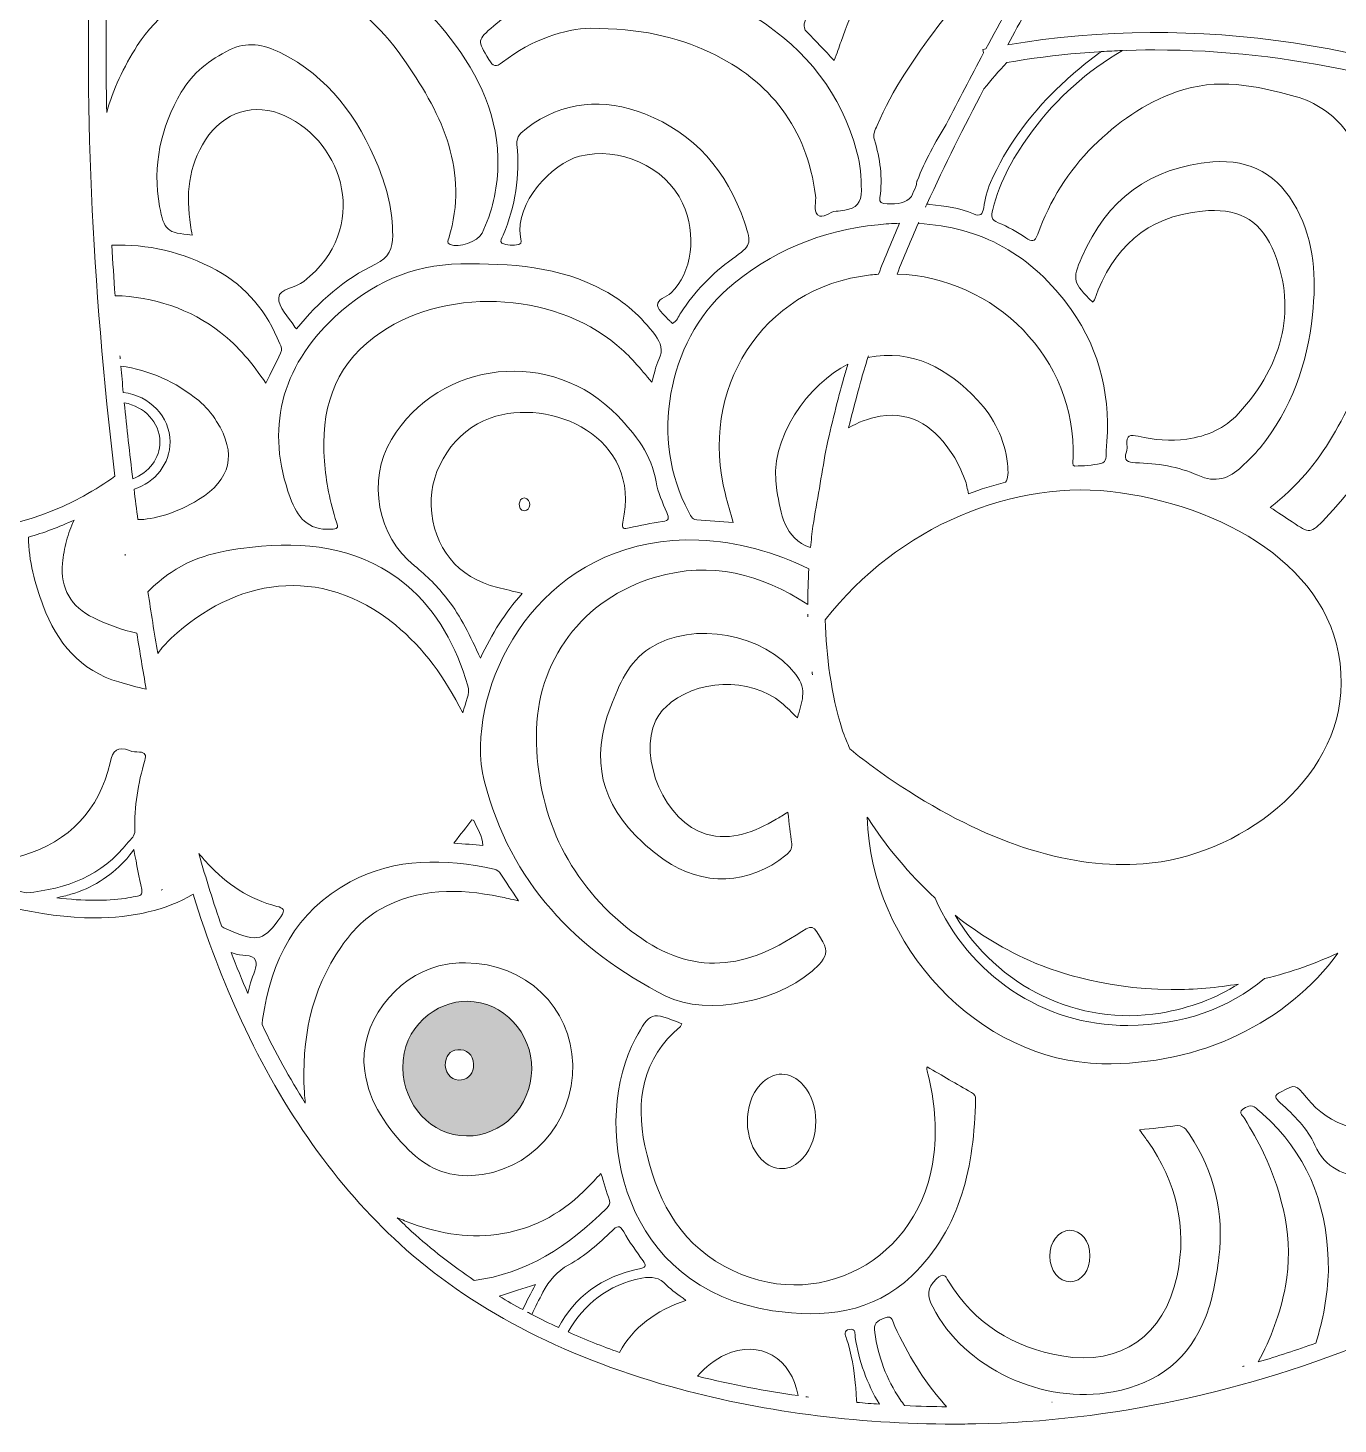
# Model space of a CAD drawing. Extents: x 705 to 2296, y -2914 to -85.
# Drawn here: x 1126 to 1760, y -2914 to -2239 of the extents above; entities that cross this region are included whole.
import ezdxf

# ---------------------------------------------------------------- set-up
doc = ezdxf.new("R2010")
doc.units = 0
doc.header["$MEASUREMENT"] = 0
doc.layers.add('Layer 1', color=7, linetype='Continuous')

# ---------------------------------------------------------------- blocks, each defined once
blk = doc.blocks.new('block 4')
at = {"layer": 'Layer 1', "lineweight": 0}
for points, knots in [([(2257.73, -639.78), (2234.93, -597.81), (2201.23, -557.75), (2160.32, -523.94), (2075.55, -453.89), (1964.94, -394.11), (1840.32, -350.94), (1840.32, -350.94), (1840.32, -350.93), (1840.32, -350.93), (1839.87, -348.96), (1839.3, -346.94), (1838.61, -344.88), (1837.07, -340.33), (1834.39, -333.76), (1828.95, -329.25), (1828.26, -328.68), (1827.55, -328.14), (1826.81, -327.67), (1826.81, -327.67), (1826.81, -327.67), (1826.79, -327.67), (1828.33, -308.78), (1824.73, -289.41), (1816.02, -270), (1811.57, -260.06), (1804.2, -253.12), (1797.06, -246.39), (1791.32, -240.98), (1785.89, -235.87), (1782.26, -229.5), (1781.17, -227.6), (1780.25, -225.55), (1779.27, -223.36), (1778.01, -220.55), (1776.7, -217.64), (1774.93, -214.81), (1767.88, -203.55), (1756.35, -197.47), (1745.08, -194.23), (1745.08, -194.23), (1743.71, -192.18), (1743.71, -192.18), (1701.28, -127.64), (1637.14, -102.84), (1590.8, -93.4), (1549.91, -85.06), (1516.05, -86.83), (1504.18, -87.86), (1504.14, -87.8), (1504.1, -87.77), (1504.08, -87.73), (1504.08, -87.73), (1503.9, -87.89), (1503.9, -87.89), (1502.32, -88.03), (1501.15, -88.15), (1500.45, -88.23), (1499.74, -88.15), (1498.58, -88.03), (1497.01, -87.89), (1497.01, -87.89), (1496.82, -87.73), (1496.82, -87.73), (1496.8, -87.77), (1496.76, -87.8), (1496.71, -87.86), (1484.84, -86.83), (1450.98, -85.06), (1410.1, -93.4), (1363.76, -102.84), (1299.62, -127.64), (1257.21, -192.15), (1257.21, -192.15), (1255.83, -194.23), (1255.83, -194.23), (1244.54, -197.47), (1233.02, -203.55), (1225.97, -214.81), (1224.2, -217.64), (1222.89, -220.55), (1221.62, -223.36), (1220.64, -225.55), (1219.73, -227.6), (1218.64, -229.5), (1215, -235.87), (1209.57, -240.98), (1203.83, -246.39), (1196.7, -253.12), (1189.33, -260.06), (1184.88, -270), (1176.17, -289.41), (1172.56, -308.78), (1174.1, -327.67), (1174.09, -327.67), (1174.09, -327.67), (1174.09, -327.67), (1173.36, -328.14), (1172.64, -328.67), (1171.94, -329.25), (1166.5, -333.76), (1163.83, -340.32), (1162.29, -344.88), (1161.6, -346.94), (1161.03, -348.96), (1160.57, -350.93), (1160.57, -350.93), (1160.57, -350.94), (1160.57, -350.94), (1035.95, -394.11), (925.34, -453.89), (840.57, -523.94), (799.66, -557.75), (765.97, -597.81), (743.17, -639.78), (717.38, -687.2), (705.23, -736.49), (707.06, -786.23), (708.79, -833.12), (721.42, -881.91), (744.63, -931.23), (776.61, -999.19), (827.22, -1064.83), (895.04, -1126.29), (939.72, -1166.8), (989.19, -1202.25), (1037.03, -1236.53), (1082.37, -1269.03), (1129.25, -1302.64), (1171.8, -1340.38), (1249.39, -1409.16), (1300.81, -1475.62), (1328.95, -1543.41), (1325.12, -1549.46), (1321.54, -1556.29), (1318.88, -1563.69), (1317.48, -1563.6), (1315.91, -1563.52), (1314.31, -1563.52), (1308.44, -1563.52), (1302.01, -1564.61), (1300.28, -1570.4), (1299.79, -1572.07), (1299.76, -1573.62), (1299.72, -1574.99), (1299.72, -1575.32), (1299.71, -1575.65), (1299.7, -1575.96), (1299.52, -1579.67), (1298.15, -1583.63), (1295.64, -1587.72), (1294.69, -1589.27), (1293.66, -1590.81), (1292.59, -1592.31), (1291.91, -1593.27), (1291.2, -1594.21), (1290.48, -1595.15), (1283.23, -1604.54), (1274, -1613.07), (1265.02, -1621.38), (1265.02, -1621.38), (1260.92, -1625.17), (1260.92, -1625.17), (1250.6, -1634.74), (1239.94, -1644.64), (1227.93, -1651.26), (1224.55, -1653.15), (1220.44, -1657.48), (1220.14, -1667.47), (1219.42, -1692.03), (1241.26, -1736.34), (1260.82, -1751.22), (1241.97, -1787.05), (1219.46, -1838.09), (1200.22, -1904.9), (1175.44, -1990.97), (1160.75, -2086.12), (1156.58, -2187.73), (1153.08, -2272.74), (1156.98, -2362.49), (1168.18, -2455.79), (1163.65, -2459.11), (1158.65, -2462.26), (1152.93, -2465.39), (1126.52, -2479.87), (1097.89, -2485.02), (1072.31, -2479.92), (1038.1, -2473.12), (1010.95, -2453.43), (991.61, -2421.39), (954.97, -2360.75), (954.3, -2266.43), (972.57, -2204.62), (992.17, -2138.34), (1031.4, -2072.06), (1096.04, -1996), (1100.49, -1990.76), (1104.99, -1985.54), (1109.5, -1980.33), (1133.88, -1952.07), (1159.09, -1922.85), (1176.92, -1889.25), (1201.05, -1843.72), (1206.63, -1795.65), (1192.18, -1757.38), (1192.18, -1757.38), (1181.68, -1729.58), (1181.68, -1729.58), (1181.68, -1729.58), (1184.11, -1759.19), (1184.11, -1759.19), (1187.04, -1794.94), (1172.43, -1827.44), (1159.67, -1848.41), (1139.55, -1881.48), (1111.42, -1909.63), (1084.2, -1936.84), (1072.99, -1948.07), (1061.38, -1959.69), (1050.51, -1971.48), (986.2, -2041.19), (939.51, -2104.75), (907.75, -2165.78), (865.01, -2247.87), (849.52, -2326.23), (861.72, -2398.68), (881.46, -2516.08), (980.8, -2608.54), (1070.48, -2648.09), (1102.71, -2662.3), (1132.76, -2669.48), (1158.32, -2669.48), (1176.87, -2669.48), (1193.05, -2665.7), (1205.97, -2658.08), (1205.97, -2658.09), (1205.97, -2658.09), (1205.97, -2658.09), (1212.84, -2680.03), (1220.66, -2700.47), (1229.34, -2719.23), (1249.6, -2763), (1275.41, -2799.36), (1306.05, -2827.33), (1339.78, -2858.12), (1383.84, -2881.32), (1437.02, -2896.27), (1479.37, -2908.16), (1526.54, -2914.39), (1574.07, -2914.39), (1577.53, -2914.39), (1581.01, -2914.35), (1584.47, -2914.28), (1715.72, -2911.78), (1847.6, -2857.02), (1946.29, -2764.08), (1983.95, -2728.62), (2013.13, -2688.17), (2030.68, -2647.08), (2050.96, -2599.62), (2056.14, -2551.69), (2046.08, -2504.65), (2026.22, -2411.76), (1963.7, -2334.68), (1870.04, -2287.56), (1788.08, -2246.34), (1690.33, -2231.81), (1599.94, -2247.09), (1606.11, -2235.77), (1612.34, -2224.53), (1618.54, -2213.38), (1637.36, -2179.5), (1656.8, -2144.46), (1673.59, -2108.59), (1710.68, -2029.32), (1732.71, -1958.15), (1740.94, -1891.02), (1746.05, -1849.4), (1747.6, -1797.58), (1735.16, -1750.76), (1754.43, -1736.28), (1775.99, -1693.13), (1775.99, -1668.36), (1775.99, -1667.96), (1775.99, -1667.55), (1775.98, -1667.16), (1775.68, -1657.19), (1771.58, -1652.89), (1768.19, -1651), (1756.19, -1644.4), (1745.52, -1634.53), (1735.2, -1624.98), (1735.2, -1624.98), (1731.1, -1621.2), (1731.1, -1621.2), (1719.8, -1610.79), (1708.12, -1600.03), (1700.47, -1587.65), (1697.96, -1583.57), (1696.6, -1579.62), (1696.43, -1575.92), (1696.41, -1575.61), (1696.4, -1575.29), (1696.4, -1574.97), (1696.37, -1573.59), (1696.32, -1572.04), (1695.83, -1570.37), (1694.11, -1564.66), (1687.76, -1563.55), (1681.94, -1563.52), (1679.29, -1556.2), (1675.74, -1549.42), (1671.94, -1543.41), (1700.08, -1475.62), (1751.51, -1409.16), (1829.1, -1340.38), (1871.64, -1302.64), (1918.53, -1269.03), (1963.87, -1236.53), (2011.71, -1202.25), (2061.18, -1166.8), (2105.86, -1126.29), (2173.67, -1064.83), (2224.28, -999.19), (2256.27, -931.23), (2279.48, -881.91), (2292.11, -833.13), (2293.84, -786.23), (2295.67, -736.49), (2283.52, -687.2), (2257.73, -639.78)], [0, 0, 0, 0, 1, 1, 1, 2, 2, 2, 3, 3, 3, 4, 4, 4, 5, 5, 5, 6, 6, 6, 7, 7, 7, 8, 8, 8, 9, 9, 9, 10, 10, 10, 11, 11, 11, 12, 12, 12, 13, 13, 13, 14, 14, 14, 15, 15, 15, 16, 16, 16, 17, 17, 17, 18, 18, 18, 19, 19, 19, 20, 20, 20, 21, 21, 21, 22, 22, 22, 23, 23, 23, 24, 24, 24, 25, 25, 25, 26, 26, 26, 27, 27, 27, 28, 28, 28, 29, 29, 29, 30, 30, 30, 31, 31, 31, 32, 32, 32, 33, 33, 33, 34, 34, 34, 35, 35, 35, 36, 36, 36, 37, 37, 37, 38, 38, 38, 39, 39, 39, 40, 40, 40, 41, 41, 41, 42, 42, 42, 43, 43, 43, 44, 44, 44, 45, 45, 45, 46, 46, 46, 47, 47, 47, 48, 48, 48, 49, 49, 49, 50, 50, 50, 51, 51, 51, 52, 52, 52, 53, 53, 53, 54, 54, 54, 55, 55, 55, 56, 56, 56, 57, 57, 57, 58, 58, 58, 59, 59, 59, 60, 60, 60, 61, 61, 61, 62, 62, 62, 63, 63, 63, 64, 64, 64, 65, 65, 65, 66, 66, 66, 67, 67, 67, 68, 68, 68, 69, 69, 69, 70, 70, 70, 71, 71, 71, 72, 72, 72, 73, 73, 73, 74, 74, 74, 75, 75, 75, 76, 76, 76, 77, 77, 77, 78, 78, 78, 79, 79, 79, 80, 80, 80, 81, 81, 81, 82, 82, 82, 83, 83, 83, 84, 84, 84, 85, 85, 85, 86, 86, 86, 87, 87, 87, 88, 88, 88, 89, 89, 89, 90, 90, 90, 91, 91, 91, 92, 92, 92, 93, 93, 93, 94, 94, 94, 95, 95, 95, 96, 96, 96, 97, 97, 97, 98, 98, 98, 99, 99, 99, 100, 100, 100, 101, 101, 101, 102, 102, 102, 103, 103, 103, 104, 104, 104, 105, 105, 105, 106, 106, 106, 107, 107, 107, 108, 108, 108, 109, 109, 109, 110, 110, 110, 110]), ([(1650.65, -2136.34), (1623.03, -2142.95), (1596.24, -2155.18), (1570.38, -2172.87), (1544.74, -2190.41), (1529.49, -2216.43), (1519.35, -2245.47), (1518.37, -2248.27), (1517.35, -2251.08), (1516.07, -2254.71), (1511.25, -2249.65), (1507.18, -2245.18), (1502.88, -2240.95), (1500.08, -2238.18), (1502.17, -2235.58), (1502.92, -2233.12), (1510.2, -2209.5), (1523.52, -2189.34), (1540.38, -2171.73), (1575.94, -2134.57), (1617.55, -2113.75), (1664.47, -2108.3), (1660.04, -2117.7), (1655.39, -2127.04), (1650.65, -2136.34)], [0, 0, 0, 0, 1, 1, 1, 2, 2, 2, 3, 3, 3, 4, 4, 4, 5, 5, 5, 6, 6, 6, 7, 7, 7, 8, 8, 8, 8]), ([(1611.24, -2209.33), (1603.95, -2222.46), (1596.61, -2235.66), (1589.38, -2249.03), (1588.9, -2249.11), (1588.43, -2249.21), (1587.95, -2249.3), (1587.95, -2249.3), (1588.3, -2251.02), (1588.3, -2251.02), (1582.14, -2262.42), (1576.08, -2273.93), (1570.18, -2285.56), (1564.8, -2294.12), (1560.09, -2303.19), (1556.14, -2312.84), (1556.07, -2313.04), (1555.94, -2313.21), (1555.91, -2313.41), (1555.83, -2314.23), (1555.7, -2314.98), (1555.55, -2315.68), (1554.81, -2317.29), (1554.07, -2318.89), (1553.34, -2320.5), (1550.86, -2323.48), (1546.78, -2324.3), (1541.56, -2324), (1538.77, -2323.83), (1537.78, -2323.61), (1538.14, -2321.01), (1539.49, -2311.44), (1538.29, -2302.13), (1535.45, -2292.99), (1534.64, -2290.38), (1535.84, -2288.29), (1536.78, -2286.07), (1544.16, -2268.68), (1554.89, -2253.33), (1566.07, -2238.28), (1581.39, -2217.64), (1600.02, -2200.63), (1621.96, -2187.26), (1622.7, -2186.81), (1623.44, -2186.37), (1624.18, -2185.94), (1619.86, -2193.79), (1615.53, -2201.59), (1611.24, -2209.33)], [0, 0, 0, 0, 1, 1, 1, 2, 2, 2, 3, 3, 3, 4, 4, 4, 5, 5, 5, 6, 6, 6, 7, 7, 7, 8, 8, 8, 9, 9, 9, 10, 10, 10, 11, 11, 11, 12, 12, 12, 13, 13, 13, 14, 14, 14, 15, 15, 15, 16, 16, 16, 16]), ([(1164.06, -2230.25), (1169.76, -2223.53), (1176.27, -2217.36), (1183.64, -2211.78), (1200.53, -2198.95), (1220.64, -2198.16), (1237.37, -2196.92), (1278.77, -2196.79), (1307.59, -2214.45), (1330.34, -2243.82), (1344.55, -2262.16), (1354, -2282.24), (1353.39, -2306.01), (1353.1, -2317.22), (1350.63, -2327.98), (1345.74, -2338.13), (1343.68, -2342.41), (1334.36, -2345.67), (1330.24, -2343.65), (1328.63, -2342.86), (1329.28, -2341.71), (1329.61, -2340.63), (1339.51, -2308.3), (1326.6, -2281.41), (1309.08, -2255.8), (1298.8, -2240.79), (1286.26, -2227.97), (1269.39, -2220.37), (1237.04, -2205.79), (1198.37, -2217.24), (1179.02, -2247.49), (1172.34, -2257.93), (1167.27, -2268.7), (1164.21, -2279.82), (1163.9, -2262.88), (1163.85, -2246.35), (1164.06, -2230.25)], [0, 0, 0, 0, 1, 1, 1, 2, 2, 2, 3, 3, 3, 4, 4, 4, 5, 5, 5, 6, 6, 6, 7, 7, 7, 8, 8, 8, 9, 9, 9, 10, 10, 10, 11, 11, 11, 12, 12, 12, 12]), ([(1521.1, -2327.08), (1519.7, -2327.29), (1518.31, -2327.54), (1516.9, -2327.58), (1513.75, -2327.66), (1510.65, -2331.73), (1508, -2329.27), (1505.79, -2327.21), (1507.43, -2323.11), (1507.01, -2319.93), (1502.7, -2287.5), (1485.4, -2264.67), (1455.99, -2250.78), (1439.52, -2242.99), (1422.13, -2239.18), (1397.95, -2239.06), (1386.08, -2239.4), (1369.77, -2244.35), (1355.67, -2255.49), (1352.42, -2258.06), (1351.05, -2257.65), (1349, -2254.22), (1343.4, -2244.81), (1343.27, -2244.93), (1351.44, -2237.89), (1370.91, -2221.08), (1393.51, -2212.29), (1419.2, -2214.21), (1440.33, -2215.79), (1460.07, -2222.58), (1478.22, -2234.03), (1502.82, -2249.55), (1519.42, -2270.81), (1527.03, -2298.95), (1528.68, -2305.01), (1529.06, -2311.19), (1529.21, -2317.47), (1529.36, -2323.52), (1526.58, -2326.23), (1521.1, -2327.08)], [0, 0, 0, 0, 1, 1, 1, 2, 2, 2, 3, 3, 3, 4, 4, 4, 5, 5, 5, 6, 6, 6, 7, 7, 7, 8, 8, 8, 9, 9, 9, 10, 10, 10, 11, 11, 11, 12, 12, 12, 13, 13, 13, 13]), ([(1250.39, -2281.39), (1235.69, -2274.69), (1220.7, -2279.5), (1211.96, -2293.09), (1203.72, -2305.86), (1202.45, -2319.8), (1204.75, -2334.38), (1204.99, -2335.93), (1205.25, -2337.48), (1205.52, -2339.1), (1193.38, -2338.11), (1191.9, -2336.79), (1189.8, -2325.26), (1186.21, -2305.52), (1190.3, -2287.13), (1200.24, -2270.02), (1205.65, -2260.71), (1214.13, -2254.34), (1223.57, -2249.53), (1231.75, -2245.38), (1240.21, -2246.85), (1248.06, -2250.79), (1271.48, -2262.53), (1285.89, -2282.18), (1295.46, -2305.86), (1299.81, -2316.58), (1302.6, -2327.7), (1302.51, -2339.37), (1302.48, -2345.56), (1300.73, -2350.13), (1294.25, -2353.19), (1279.12, -2360.35), (1266.82, -2371.39), (1256.06, -2384.42), (1255.23, -2383.69), (1255.04, -2383.58), (1254.95, -2383.43), (1252.2, -2378.75), (1247.14, -2373.93), (1247.39, -2369.42), (1247.64, -2365.04), (1255.58, -2364.74), (1259.62, -2361.53), (1291.97, -2335.87), (1278.87, -2294.38), (1250.39, -2281.39)], [0, 0, 0, 0, 1, 1, 1, 2, 2, 2, 3, 3, 3, 4, 4, 4, 5, 5, 5, 6, 6, 6, 7, 7, 7, 8, 8, 8, 9, 9, 9, 10, 10, 10, 11, 11, 11, 12, 12, 12, 13, 13, 13, 14, 14, 14, 15, 15, 15, 15]), ([(1671.16, -2249.55), (1703.43, -2249.55), (1735.94, -2253.15), (1767.6, -2260.19), (1767.59, -2260.18), (1767.58, -2260.18), (1767.57, -2260.17), (1769.05, -2260.5), (1770.52, -2260.84), (1771.98, -2261.18), (1770.53, -2260.85), (1769.06, -2260.52), (1767.6, -2260.19), (1788.36, -2275.41), (1800.89, -2297.45), (1804.64, -2325.05), (1812.51, -2383.09), (1793.73, -2433.63), (1753.59, -2476.14), (1746.3, -2483.85), (1745.99, -2483.56), (1737.43, -2477.87), (1734.09, -2475.65), (1730.74, -2473.45), (1726.84, -2470.86), (1752.63, -2451.3), (1765.12, -2423.84), (1776, -2395.38), (1781.73, -2380.43), (1786.59, -2365.13), (1785.43, -2348.86), (1783.88, -2326.89), (1776.89, -2306.66), (1763.61, -2288.88), (1757.36, -2280.49), (1748.85, -2274.84), (1738.99, -2272.08), (1720.1, -2266.78), (1701.16, -2262.82), (1681.48, -2269.89), (1665.85, -2275.51), (1652.9, -2284.66), (1641.33, -2296.09), (1629.11, -2308.17), (1620.35, -2322.59), (1614.44, -2338.64), (1612.94, -2342.71), (1611.7, -2342.42), (1608.64, -2340.42), (1604.44, -2337.66), (1600.02, -2335.1), (1595.39, -2333.17), (1591.85, -2331.71), (1591.85, -2330.08), (1592.67, -2326.78), (1596.18, -2312.59), (1603.32, -2300.38), (1611.86, -2288.77), (1623.72, -2272.63), (1638.37, -2259.86), (1655.47, -2249.86), (1652.07, -2249.98), (1648.65, -2250.15), (1645.27, -2250.35), (1637.68, -2255.6), (1630.66, -2261.73), (1623.87, -2268.26), (1610.15, -2281.44), (1599.26, -2296.38), (1591.58, -2313.73), (1589.85, -2317.64), (1589, -2321.79), (1588.31, -2325.97), (1587.81, -2329.05), (1586.67, -2330.28), (1583.45, -2328.89), (1576.73, -2325.98), (1569.52, -2325.03), (1562.33, -2324.35), (1561.78, -2324.3), (1561.3, -2324.21), (1560.88, -2324.12), (1560.65, -2324.6), (1560.44, -2325.07), (1560.21, -2325.55), (1560.42, -2325.07), (1560.64, -2324.6), (1560.85, -2324.12), (1560.87, -2324.12), (1560.87, -2324.12), (1560.88, -2324.12), (1569.48, -2305.22), (1578.81, -2286.7), (1588.46, -2268.45), (1591.97, -2264.04), (1595.63, -2259.78), (1599.44, -2255.68), (1622.9, -2251.58), (1646.95, -2249.55), (1671.16, -2249.55)], [0, 0, 0, 0, 1, 1, 1, 2, 2, 2, 3, 3, 3, 4, 4, 4, 5, 5, 5, 6, 6, 6, 7, 7, 7, 8, 8, 8, 9, 9, 9, 10, 10, 10, 11, 11, 11, 12, 12, 12, 13, 13, 13, 14, 14, 14, 15, 15, 15, 16, 16, 16, 17, 17, 17, 18, 18, 18, 19, 19, 19, 20, 20, 20, 21, 21, 21, 22, 22, 22, 23, 23, 23, 24, 24, 24, 25, 25, 25, 26, 26, 26, 27, 27, 27, 28, 28, 28, 29, 29, 29, 30, 30, 30, 31, 31, 31, 32, 32, 32, 33, 33, 33, 33]), ([(1362.62, -2295.37), (1362.17, -2291.18), (1364.72, -2289.54), (1367.19, -2287.63), (1384.84, -2274.07), (1404.75, -2272.71), (1424.4, -2280.45), (1448.44, -2289.94), (1464.33, -2308.33), (1472.6, -2332.96), (1476.25, -2343.83), (1475.89, -2344.07), (1466.77, -2350.65), (1456.88, -2357.78), (1448.53, -2366.47), (1441.88, -2376.75), (1440.7, -2378.57), (1439.95, -2380.77), (1437.79, -2381.94), (1437.05, -2381.22), (1436.73, -2380.96), (1436.47, -2380.66), (1434.41, -2378.18), (1431.01, -2375.88), (1430.65, -2373.17), (1430.23, -2370.03), (1434.92, -2369.24), (1437.13, -2367.13), (1447.28, -2357.43), (1449.77, -2338.87), (1442.71, -2323.73), (1434.41, -2305.89), (1411.99, -2296.05), (1392.86, -2301), (1379.29, -2304.5), (1361.62, -2323.65), (1364.34, -2340.01), (1364.54, -2341.23), (1365.38, -2343.26), (1363.49, -2343.63), (1360.77, -2344.16), (1357.73, -2344.29), (1355.27, -2342.97), (1354.03, -2342.29), (1355.48, -2340.38), (1355.99, -2339.15), (1361.73, -2325.09), (1364.23, -2310.48), (1362.62, -2295.37)], [0, 0, 0, 0, 1, 1, 1, 2, 2, 2, 3, 3, 3, 4, 4, 4, 5, 5, 5, 6, 6, 6, 7, 7, 7, 8, 8, 8, 9, 9, 9, 10, 10, 10, 11, 11, 11, 12, 12, 12, 13, 13, 13, 14, 14, 14, 15, 15, 15, 16, 16, 16, 16]), ([(1713.13, -2451.12), (1706.97, -2456.95), (1700.6, -2459.27), (1691.89, -2455.35), (1682.51, -2451.12), (1672.16, -2449.51), (1661.79, -2449.29), (1657.85, -2449.2), (1656.03, -2448.27), (1657.3, -2444.06), (1657.65, -2442.93), (1657.71, -2441.64), (1657.59, -2440.46), (1657.16, -2435.94), (1659.26, -2435.61), (1663.05, -2436.48), (1670.75, -2438.26), (1678.58, -2438.91), (1686.5, -2437.82), (1696.25, -2436.5), (1704.87, -2432.75), (1711.53, -2425.53), (1733.6, -2401.57), (1740.24, -2373.02), (1727.76, -2345.31), (1721.23, -2330.84), (1710.42, -2325.97), (1694.07, -2327.54), (1666.69, -2330.18), (1650.81, -2345.53), (1642, -2370.18), (1641.82, -2370.67), (1641.4, -2371.09), (1641.07, -2371.56), (1631.54, -2362.31), (1630.95, -2360.87), (1635.78, -2349.76), (1647.81, -2322.07), (1668.77, -2306.2), (1699.07, -2303.75), (1717.41, -2302.27), (1731.11, -2310.15), (1739.72, -2326.41), (1748.26, -2342.56), (1749.22, -2359.94), (1747.32, -2377.69), (1744.79, -2401.47), (1737.25, -2423.3), (1721.97, -2442.03), (1719.31, -2445.3), (1716.19, -2448.22), (1713.13, -2451.12)], [0, 0, 0, 0, 1, 1, 1, 2, 2, 2, 3, 3, 3, 4, 4, 4, 5, 5, 5, 6, 6, 6, 7, 7, 7, 8, 8, 8, 9, 9, 9, 10, 10, 10, 11, 11, 11, 12, 12, 12, 13, 13, 13, 14, 14, 14, 15, 15, 15, 16, 16, 16, 17, 17, 17, 17]), ([(1537.43, -2358.11), (1536.15, -2358.19), (1534.87, -2358.29), (1533.58, -2358.43), (1480.42, -2364.27), (1450.37, -2414.89), (1463.41, -2464.57), (1464.58, -2469.01), (1465.88, -2473.41), (1467.22, -2478.21), (1461.12, -2477.79), (1455.34, -2477.42), (1449.55, -2476.97), (1447.06, -2476.77), (1446.54, -2474.52), (1445.61, -2472.83), (1426.88, -2438.79), (1435.27, -2390.78), (1464.45, -2365.14), (1485.3, -2346.82), (1509.89, -2337.02), (1537.23, -2334.11), (1540.74, -2333.74), (1544.2, -2333.51), (1547.59, -2333.41), (1544.04, -2341.56), (1540.64, -2349.79), (1537.43, -2358.11)], [0, 0, 0, 0, 1, 1, 1, 2, 2, 2, 3, 3, 3, 4, 4, 4, 5, 5, 5, 6, 6, 6, 7, 7, 7, 8, 8, 8, 9, 9, 9, 9]), ([(1556.64, -2333.52), (1556.73, -2333.34), (1556.81, -2333.15), (1556.89, -2332.97), (1556.82, -2333.15), (1556.74, -2333.33), (1556.65, -2333.52), (1586.76, -2335.04), (1611.76, -2348.51), (1630.64, -2375.17), (1645.09, -2395.59), (1650.04, -2418.78), (1647.57, -2443.57), (1647.35, -2445.74), (1648.09, -2449.04), (1644.97, -2449.67), (1640.85, -2450.5), (1636.59, -2450.88), (1632.4, -2450.86), (1631.01, -2450.85), (1631.45, -2448.52), (1631.51, -2447.15), (1633.36, -2398.79), (1593.63, -2359.64), (1546.45, -2357.97), (1549.69, -2349.75), (1553.1, -2341.6), (1556.65, -2333.52), (1556.65, -2333.52), (1556.64, -2333.52), (1556.64, -2333.52)], [0, 0, 0, 0, 1, 1, 1, 2, 2, 2, 3, 3, 3, 4, 4, 4, 5, 5, 5, 6, 6, 6, 7, 7, 7, 8, 8, 8, 9, 9, 9, 10, 10, 10, 10]), ([(1166.68, -2344.04), (1183.77, -2343.45), (1200.71, -2347.07), (1217.35, -2356.15), (1231.9, -2364.08), (1241.69, -2376.42), (1247.92, -2391.67), (1248.53, -2393.15), (1249.2, -2394.58), (1248.34, -2396.29), (1246.01, -2400.88), (1243.78, -2405.54), (1241.17, -2410.86), (1234.76, -2401.32), (1227.97, -2392.96), (1219.32, -2386.22), (1204.76, -2374.87), (1186.44, -2368.85), (1168.26, -2368.45), (1167.67, -2360.23), (1167.15, -2352.1), (1166.68, -2344.04)], [0, 0, 0, 0, 1, 1, 1, 2, 2, 2, 3, 3, 3, 4, 4, 4, 5, 5, 5, 6, 6, 6, 7, 7, 7, 7]), ([(1269.48, -2448.44), (1270.23, -2458.52), (1272.23, -2468.4), (1275.3, -2478.02), (1276.27, -2481.07), (1275.96, -2481.34), (1272.57, -2481.49), (1261.37, -2481.93), (1256.51, -2475.82), (1252.95, -2466.12), (1240.98, -2433.44), (1248.19, -2403.23), (1274.58, -2378.73), (1291.75, -2362.79), (1311.42, -2353.4), (1335.43, -2353.09), (1359.51, -2352.78), (1383, -2354.18), (1404.7, -2365.94), (1414.61, -2371.29), (1422.78, -2378.63), (1429.53, -2387.66), (1432.3, -2391.35), (1433.37, -2394.83), (1431.26, -2399.3), (1429.75, -2402.47), (1429.1, -2406.05), (1427.81, -2410.27), (1422.27, -2403.6), (1417.1, -2397.54), (1410.97, -2392.36), (1379.58, -2365.94), (1326.23, -2363.98), (1293.61, -2388.47), (1273.59, -2403.51), (1267.71, -2424.53), (1269.48, -2448.44)], [0, 0, 0, 0, 1, 1, 1, 2, 2, 2, 3, 3, 3, 4, 4, 4, 5, 5, 5, 6, 6, 6, 7, 7, 7, 8, 8, 8, 9, 9, 9, 10, 10, 10, 11, 11, 11, 12, 12, 12, 12]), ([(1170.71, -2398.95), (1170.67, -2398.47), (1170.62, -2398), (1170.58, -2397.52), (1170.58, -2397.52), (1170.59, -2397.52), (1170.59, -2397.52), (1170.63, -2398), (1170.67, -2398.47), (1170.71, -2398.95)], [0, 0, 0, 0, 1, 1, 1, 2, 2, 2, 3, 3, 3, 3]), ([(1301.89, -2438.09), (1325.18, -2399.24), (1379.7, -2393.46), (1411.37, -2426.65), (1420.05, -2435.73), (1427.74, -2445.46), (1429.9, -2458.56), (1430.74, -2463.65), (1433.09, -2468.53), (1435.08, -2473.36), (1436.15, -2475.98), (1436.34, -2477.26), (1432.98, -2477.74), (1427.6, -2478.52), (1422.27, -2479.64), (1416.94, -2480.77), (1414.45, -2481.31), (1413.03, -2481.39), (1413.79, -2478.04), (1423.27, -2436.68), (1378.81, -2417.28), (1349.63, -2427.67), (1332.63, -2433.72), (1320.27, -2452.16), (1321.14, -2470.12), (1322.13, -2490.46), (1333.77, -2504.78), (1353.3, -2509.66), (1356.94, -2510.56), (1360.61, -2511.4), (1365.14, -2512.48), (1356.81, -2522.02), (1350.44, -2531.91), (1344.96, -2543.85), (1340, -2533.08), (1335.53, -2523.7), (1329.08, -2515.42), (1324.35, -2509.33), (1319.06, -2503.87), (1312.99, -2499.1), (1295.07, -2485.07), (1290.14, -2457.72), (1301.89, -2438.09)], [0, 0, 0, 0, 1, 1, 1, 2, 2, 2, 3, 3, 3, 4, 4, 4, 5, 5, 5, 6, 6, 6, 7, 7, 7, 8, 8, 8, 9, 9, 9, 10, 10, 10, 11, 11, 11, 12, 12, 12, 13, 13, 13, 14, 14, 14, 14]), ([(1532.3, -2398.29), (1532.39, -2398.03), (1532.47, -2397.77), (1532.55, -2397.52), (1532.47, -2397.78), (1532.4, -2398.03), (1532.32, -2398.29), (1554.02, -2394.14), (1570.89, -2403.64), (1585.3, -2418.95), (1593.32, -2427.45), (1598.47, -2437.73), (1599.78, -2449.6), (1600.3, -2454.21), (1600.24, -2456.79), (1598.84, -2458.72), (1592.83, -2460.21), (1586.88, -2462.08), (1581.02, -2464.27), (1580.35, -2462.24), (1580.08, -2459.39), (1579.23, -2457.36), (1577.51, -2453.29), (1575.83, -2449.11), (1573.41, -2445.44), (1565.14, -2432.94), (1554.47, -2424.12), (1538.32, -2426.81), (1532.47, -2427.79), (1527.38, -2429.7), (1523.02, -2432.43), (1524.91, -2424.62), (1526.86, -2417.22), (1528.77, -2410.33), (1529.89, -2406.3), (1531.09, -2402.29), (1532.32, -2398.29), (1532.32, -2398.29), (1532.3, -2398.29), (1532.3, -2398.29)], [0, 0, 0, 0, 1, 1, 1, 2, 2, 2, 3, 3, 3, 4, 4, 4, 5, 5, 5, 6, 6, 6, 7, 7, 7, 8, 8, 8, 9, 9, 9, 10, 10, 10, 11, 11, 11, 12, 12, 12, 13, 13, 13, 13]), ([(1194.86, -2439.11), (1194.78, -2426.86), (1185, -2416.86), (1172.24, -2415.3), (1171.82, -2411.02), (1171.42, -2406.76), (1171.04, -2402.53), (1184.85, -2404.47), (1197.48, -2410.01), (1208.69, -2419.23), (1212.14, -2422.06), (1214.98, -2425.48), (1217.36, -2429.25), (1227.25, -2444.87), (1224.36, -2457.4), (1208.64, -2467.12), (1198.14, -2473.61), (1186.5, -2476.83), (1179.28, -2476.81), (1178.64, -2471.88), (1178.03, -2466.99), (1177.42, -2462.11), (1187.62, -2458.8), (1194.92, -2449.75), (1194.86, -2439.11)], [0, 0, 0, 0, 1, 1, 1, 2, 2, 2, 3, 3, 3, 4, 4, 4, 5, 5, 5, 6, 6, 6, 7, 7, 7, 8, 8, 8, 8]), ([(1504.58, -2490.34), (1491.69, -2485.84), (1490.28, -2473.78), (1488.3, -2462.79), (1483.67, -2437.22), (1504.31, -2410.8), (1522.63, -2401.56), (1521.98, -2403.75), (1521.34, -2405.92), (1520.73, -2408.1), (1517.76, -2418.78), (1514.69, -2430.67), (1511.96, -2443.42), (1509.89, -2455.59), (1507.8, -2467.76), (1505.72, -2479.92), (1505.29, -2483.36), (1504.91, -2486.83), (1504.58, -2490.34)], [0, 0, 0, 0, 1, 1, 1, 2, 2, 2, 3, 3, 3, 4, 4, 4, 5, 5, 5, 6, 6, 6, 6]), ([(1172.73, -2420.29), (1182.44, -2422.01), (1189.88, -2429.78), (1189.96, -2439.1), (1190.04, -2447.13), (1184.55, -2454.12), (1176.81, -2457.06), (1175.31, -2444.65), (1173.95, -2432.38), (1172.73, -2420.29)], [0, 0, 0, 0, 1, 1, 1, 2, 2, 2, 3, 3, 3, 3]), ([(1665.5, -2643.35), (1631.09, -2645.99), (1592.92, -2634.19), (1552.07, -2608.25), (1541.01, -2601.23), (1531.7, -2594.49), (1523.63, -2587.66), (1522.35, -2584.8), (1521.41, -2582.48), (1520.79, -2580.87), (1520.16, -2579.26), (1519.85, -2578.34), (1519.82, -2578.28), (1514.59, -2561), (1512.16, -2543.05), (1511.68, -2525.21), (1546.91, -2480.39), (1602.67, -2456.35), (1654.51, -2463.81), (1707.96, -2471.51), (1761.69, -2503), (1761.21, -2555.96), (1760.78, -2603.86), (1711.37, -2639.81), (1665.5, -2643.35)], [0, 0, 0, 0, 1, 1, 1, 2, 2, 2, 3, 3, 3, 4, 4, 4, 5, 5, 5, 6, 6, 6, 7, 7, 7, 8, 8, 8, 8]), ([(1368.76, -2469.72), (1368.74, -2471.26), (1367.78, -2472.5), (1366.23, -2472.49), (1364.2, -2472.47), (1363.62, -2470.74), (1363.74, -2469.12), (1363.83, -2467.76), (1364.51, -2466.43), (1366.3, -2466.23), (1368.06, -2466.67), (1368.77, -2468.05), (1368.76, -2469.72)], [0, 0, 0, 0, 1, 1, 1, 2, 2, 2, 3, 3, 3, 4, 4, 4, 4]), ([(1170.08, -2555.36), (1151.47, -2549.91), (1140.1, -2536.3), (1133.51, -2518.59), (1129.48, -2507.75), (1126.5, -2496.68), (1126.38, -2485.28), (1133.8, -2483.18), (1141.19, -2480.41), (1148.45, -2477), (1146.96, -2480.25), (1145.73, -2483.61), (1144.79, -2487.1), (1143.86, -2490.58), (1143.21, -2494.18), (1142.86, -2497.89), (1141.71, -2510.1), (1146.95, -2519.05), (1157.96, -2524.37), (1164.72, -2527.62), (1171.69, -2530.12), (1178.8, -2531.81), (1180.23, -2540.78), (1181.73, -2549.78), (1183.28, -2558.8), (1178.89, -2557.98), (1174.45, -2556.64), (1170.08, -2555.36)], [0, 0, 0, 0, 1, 1, 1, 2, 2, 2, 3, 3, 3, 4, 4, 4, 5, 5, 5, 6, 6, 6, 7, 7, 7, 8, 8, 8, 9, 9, 9, 9]), ([(1434.57, -2707.33), (1390.89, -2684.97), (1359.48, -2652.24), (1346.9, -2603.65), (1345.44, -2598), (1344.93, -2592.13), (1344.99, -2586.25), (1345.75, -2542.01), (1381.69, -2484.32), (1450.52, -2486.7), (1469.61, -2487.37), (1487.17, -2492.61), (1503.8, -2500.6), (1503.44, -2506.34), (1503.26, -2512.13), (1503.26, -2517.94), (1480.79, -2503.09), (1456.46, -2496.7), (1429.6, -2504.63), (1394.51, -2514.98), (1371.73, -2545.07), (1372.01, -2581.72), (1372.31, -2618.8), (1386.41, -2650.17), (1415.31, -2673.84), (1442.49, -2696.1), (1468.25, -2696.91), (1497.63, -2677.77), (1505.98, -2672.33), (1505.65, -2672.53), (1510.45, -2681.07), (1513.06, -2685.72), (1512.03, -2688.5), (1508.7, -2692.08), (1492.16, -2709.8), (1454.44, -2717.5), (1434.57, -2707.33)], [0, 0, 0, 0, 1, 1, 1, 2, 2, 2, 3, 3, 3, 4, 4, 4, 5, 5, 5, 6, 6, 6, 7, 7, 7, 8, 8, 8, 9, 9, 9, 10, 10, 10, 11, 11, 11, 12, 12, 12, 12]), ([(1195.45, -2534.14), (1192.91, -2536.51), (1190.72, -2539.01), (1188.87, -2541.6), (1187.21, -2531.54), (1185.65, -2521.58), (1184.18, -2511.71), (1187.45, -2508.33), (1191.15, -2505.18), (1195.35, -2502.31), (1208.46, -2493.32), (1223.74, -2491.06), (1239.04, -2489.71), (1264.53, -2487.48), (1288.59, -2491.4), (1309.02, -2508.38), (1324.47, -2521.24), (1333.22, -2538.31), (1338.84, -2557.19), (1340.04, -2561.2), (1337.82, -2564.99), (1336.36, -2570.28), (1327.72, -2553.22), (1317.61, -2539.05), (1303.8, -2527.74), (1267.24, -2497.77), (1225.94, -2505.64), (1195.45, -2534.14)], [0, 0, 0, 0, 1, 1, 1, 2, 2, 2, 3, 3, 3, 4, 4, 4, 5, 5, 5, 6, 6, 6, 7, 7, 7, 8, 8, 8, 9, 9, 9, 9]), ([(1173.16, -2494.09), (1173.14, -2493.91), (1173.11, -2493.74), (1173.09, -2493.56), (1173.1, -2493.62), (1173.11, -2493.69), (1173.12, -2493.75), (1173.14, -2493.86), (1173.15, -2493.98), (1173.16, -2494.09)], [0, 0, 0, 0, 1, 1, 1, 2, 2, 2, 3, 3, 3, 3]), ([(1454.07, -2628.93), (1466.5, -2632.46), (1477.47, -2627.82), (1488.02, -2621.79), (1489.72, -2620.82), (1491.37, -2619.75), (1493.62, -2618.37), (1494.28, -2623.84), (1494.78, -2628.74), (1495.47, -2633.61), (1495.85, -2636.24), (1494.42, -2637.66), (1492.63, -2639.14), (1475.26, -2653.52), (1452.13, -2654.45), (1433.83, -2641.35), (1430.23, -2638.77), (1426.69, -2636.05), (1423.43, -2633.06), (1403.18, -2614.42), (1398.03, -2592.9), (1407.97, -2567.2), (1412.11, -2556.49), (1416.43, -2545.8), (1426.81, -2539.05), (1447.8, -2525.44), (1482.28, -2531.94), (1497.51, -2551.74), (1503.26, -2559.21), (1500.21, -2565.42), (1498.23, -2572.64), (1495.47, -2570.05), (1493.15, -2567.63), (1490.59, -2565.49), (1475.3, -2552.69), (1448.74, -2553.73), (1434.4, -2567.62), (1432.5, -2569.45), (1430.9, -2571.48), (1429.75, -2573.89), (1420.92, -2592.3), (1434.52, -2623.39), (1454.07, -2628.93)], [0, 0, 0, 0, 1, 1, 1, 2, 2, 2, 3, 3, 3, 4, 4, 4, 5, 5, 5, 6, 6, 6, 7, 7, 7, 8, 8, 8, 9, 9, 9, 10, 10, 10, 11, 11, 11, 12, 12, 12, 13, 13, 13, 14, 14, 14, 14]), ([(1503.31, -2523.87), (1503.31, -2523.87), (1503.3, -2523.87), (1503.3, -2523.85), (1503.28, -2523.4), (1503.28, -2522.95), (1503.26, -2522.49), (1503.28, -2522.95), (1503.3, -2523.41), (1503.31, -2523.87)], [0, 0, 0, 0, 1, 1, 1, 2, 2, 2, 3, 3, 3, 3]), ([(1182.67, -2593.29), (1179.35, -2604.36), (1177.49, -2615.67), (1177.86, -2627.28), (1177.93, -2629.82), (1175.98, -2631.18), (1174.64, -2632.88), (1161.83, -2649.19), (1144.66, -2655.58), (1125.45, -2657.35), (1125.45, -2657.35), (1125.44, -2657.35), (1125.44, -2657.35), (1109.2, -2654), (1091.82, -2648.37), (1073.85, -2640.44), (1067.77, -2637.76), (1061.65, -2634.84), (1055.52, -2631.66), (1055.14, -2630.83), (1054.77, -2629.98), (1054.44, -2629.11), (1043.32, -2600.53), (1043.91, -2573.02), (1063.66, -2547.94), (1071.63, -2537.81), (1082.45, -2532.41), (1095.28, -2530.83), (1098.97, -2530.38), (1101.6, -2530.91), (1102.74, -2534.87), (1103.87, -2538.72), (1108.47, -2542.24), (1107.17, -2545.52), (1106.32, -2547.67), (1100.45, -2547.73), (1096.9, -2548.92), (1084.66, -2553.04), (1076.03, -2561.1), (1071.93, -2573.38), (1067.01, -2588.08), (1067.42, -2602.86), (1073.51, -2617.15), (1082.06, -2637.2), (1101.9, -2645.97), (1123.68, -2639.3), (1146.15, -2632.41), (1160.56, -2617.43), (1165.82, -2594.47), (1167.24, -2588.26), (1169.39, -2586.3), (1175.31, -2588.58), (1176.76, -2589.14), (1178.47, -2589.14), (1180.08, -2589.26), (1182.79, -2589.46), (1183.44, -2590.71), (1182.67, -2593.29)], [0, 0, 0, 0, 1, 1, 1, 2, 2, 2, 3, 3, 3, 4, 4, 4, 5, 5, 5, 6, 6, 6, 7, 7, 7, 8, 8, 8, 9, 9, 9, 10, 10, 10, 11, 11, 11, 12, 12, 12, 13, 13, 13, 14, 14, 14, 15, 15, 15, 16, 16, 16, 17, 17, 17, 18, 18, 18, 19, 19, 19, 19]), ([(1505.52, -2551.82), (1505.46, -2551.38), (1505.4, -2550.95), (1505.34, -2550.51), (1505.34, -2550.51), (1505.35, -2550.5), (1505.35, -2550.5), (1505.41, -2550.94), (1505.46, -2551.38), (1505.52, -2551.82)], [0, 0, 0, 0, 1, 1, 1, 2, 2, 2, 3, 3, 3, 3]), ([(1532.04, -2620.75), (1532.8, -2621.91), (1533.58, -2623.1), (1534.38, -2624.29), (1541.67, -2635.11), (1551.7, -2647.83), (1564.79, -2659.89), (1580.93, -2696.66), (1616.74, -2721.72), (1658.1, -2721.55), (1684.57, -2721.44), (1706.51, -2713.42), (1724.12, -2698.89), (1737.35, -2695.67), (1749.24, -2691.27), (1759.65, -2686.53), (1735.13, -2719.89), (1693.48, -2740.92), (1645.49, -2740.02), (1586.02, -2738.88), (1533.58, -2683.08), (1532.04, -2620.75)], [0, 0, 0, 0, 1, 1, 1, 2, 2, 2, 3, 3, 3, 4, 4, 4, 5, 5, 5, 6, 6, 6, 7, 7, 7, 7]), ([(1341.74, -2622.43), (1343.33, -2626.35), (1346.1, -2629.86), (1346.04, -2634.39), (1341.77, -2634.07), (1337.48, -2633.75), (1332.1, -2633.34), (1335.5, -2628.93), (1338.2, -2625.43), (1340.84, -2622.01), (1341.4, -2622.26), (1341.68, -2622.3), (1341.74, -2622.43)], [0, 0, 0, 0, 1, 1, 1, 2, 2, 2, 3, 3, 3, 4, 4, 4, 4]), ([(1178.36, -2659.09), (1176.58, -2659.38), (1174.84, -2659.71), (1173.1, -2660.06), (1168.42, -2660.67), (1163.53, -2660.98), (1158.43, -2660.98), (1152.58, -2660.98), (1146.45, -2660.57), (1140.1, -2659.78), (1142.38, -2659.26), (1144.66, -2658.69), (1146.94, -2658.04), (1157.03, -2655.17), (1165.63, -2649.58), (1172.89, -2641.99), (1174.23, -2640.59), (1175.36, -2638.95), (1177.36, -2636.45), (1178.83, -2644.05), (1179.84, -2649.92), (1181.14, -2655.73), (1181.74, -2658.4), (1180.41, -2658.76), (1178.36, -2659.09)], [0, 0, 0, 0, 1, 1, 1, 2, 2, 2, 3, 3, 3, 4, 4, 4, 5, 5, 5, 6, 6, 6, 7, 7, 7, 8, 8, 8, 8]), ([(1219.86, -2673.67), (1215.91, -2662.36), (1212.22, -2650.6), (1208.8, -2638.37), (1210.16, -2639.99), (1211.55, -2641.6), (1213.01, -2643.18), (1222.23, -2653.14), (1233.12, -2660.57), (1246.48, -2663.91), (1249.7, -2664.71), (1250.83, -2665.46), (1248.44, -2668.9), (1240.52, -2680.26), (1237.17, -2681.5), (1224.21, -2675.79), (1222.71, -2675.14), (1221.28, -2674.41), (1219.86, -2673.67)], [0, 0, 0, 0, 1, 1, 1, 2, 2, 2, 3, 3, 3, 4, 4, 4, 5, 5, 5, 6, 6, 6, 6]), ([(1277.7, -2683.32), (1262.9, -2704.54), (1258.36, -2728.48), (1259.79, -2753.95), (1259.89, -2755.7), (1260.05, -2757.41), (1260.26, -2759.12), (1252.76, -2747.24), (1245.78, -2734.58), (1239.32, -2721.08), (1239.41, -2720.28), (1239.51, -2719.47), (1239.63, -2718.66), (1243.52, -2690.06), (1255.63, -2666.3), (1281.92, -2652.09), (1304.05, -2640.12), (1327.68, -2640.9), (1351.51, -2645.87), (1352.99, -2646.18), (1354, -2647.06), (1354.81, -2648.31), (1357.33, -2652.17), (1359.89, -2656.01), (1363.36, -2661.26), (1359.56, -2660.4), (1357.02, -2659.77), (1354.45, -2659.26), (1334.42, -2655.24), (1314.82, -2654.94), (1296.27, -2665.45), (1288.51, -2669.85), (1282.64, -2676.25), (1277.7, -2683.32)], [0, 0, 0, 0, 1, 1, 1, 2, 2, 2, 3, 3, 3, 4, 4, 4, 5, 5, 5, 6, 6, 6, 7, 7, 7, 8, 8, 8, 9, 9, 9, 10, 10, 10, 11, 11, 11, 11]), ([(1191.26, -2655.77), (1191.02, -2655.86), (1190.77, -2655.95), (1190.52, -2656.02), (1190.77, -2655.94), (1191.02, -2655.85), (1191.26, -2655.76), (1191.26, -2655.76), (1191.26, -2655.77), (1191.26, -2655.77)], [0, 0, 0, 0, 1, 1, 1, 2, 2, 2, 3, 3, 3, 3]), ([(1574.54, -2668.23), (1585.6, -2677.06), (1598.46, -2685.15), (1613.28, -2691.36), (1618.87, -2693.71), (1644.13, -2703.89), (1678.96, -2704.18), (1690.46, -2704.27), (1701.35, -2703.26), (1711.6, -2701.48), (1700.62, -2708.37), (1688.1, -2713.13), (1673.92, -2715.51), (1634.06, -2722.22), (1594.51, -2702.41), (1574.54, -2668.23)], [0, 0, 0, 0, 1, 1, 1, 2, 2, 2, 3, 3, 3, 4, 4, 4, 5, 5, 5, 5]), ([(1233.77, -2700.92), (1233.3, -2702.65), (1232.89, -2704.37), (1232.49, -2706.11), (1229.69, -2699.64), (1227, -2693), (1224.44, -2686.19), (1224.75, -2686.33), (1225.06, -2686.46), (1225.37, -2686.62), (1228.96, -2688.33), (1234.71, -2686.62), (1236.2, -2690.06), (1237.4, -2692.82), (1234.78, -2697.26), (1233.77, -2700.92)], [0, 0, 0, 0, 1, 1, 1, 2, 2, 2, 3, 3, 3, 4, 4, 4, 5, 5, 5, 5]), ([(1806.93, -2709), (1802.79, -2705.75), (1797.97, -2704.45), (1792.99, -2703.75), (1788.63, -2703.14), (1788.22, -2701.62), (1791.03, -2698.52), (1791.82, -2697.64), (1792.17, -2696.36), (1792.96, -2695.46), (1795.83, -2692.1), (1795.43, -2685.39), (1799.72, -2684.64), (1805.44, -2683.63), (1811.76, -2684.83), (1817.61, -2686.04), (1830.62, -2688.76), (1838.83, -2698.05), (1845.35, -2708.72), (1853.4, -2721.91), (1857.98, -2736.45), (1856.1, -2751.95), (1853.78, -2771.15), (1842.11, -2783.58), (1824.42, -2790.5), (1814.02, -2794.58), (1803.12, -2796.54), (1790.81, -2796.84), (1785.68, -2797.21), (1779.52, -2796.36), (1773.36, -2795.47), (1762.59, -2793.93), (1753.47, -2790.76), (1748.48, -2779.41), (1744.94, -2771.35), (1738.3, -2764.93), (1731.75, -2758.89), (1729.37, -2756.7), (1728.22, -2755.55), (1732.12, -2753.58), (1739.45, -2749.91), (1739.07, -2749.89), (1744.36, -2756.4), (1756.08, -2770.85), (1772.32, -2774.1), (1789.61, -2772.9), (1807.01, -2771.68), (1815.51, -2764.89), (1819.35, -2751.1), (1823.82, -2735.04), (1818.81, -2718.29), (1806.93, -2709)], [0, 0, 0, 0, 1, 1, 1, 2, 2, 2, 3, 3, 3, 4, 4, 4, 5, 5, 5, 6, 6, 6, 7, 7, 7, 8, 8, 8, 9, 9, 9, 10, 10, 10, 11, 11, 11, 12, 12, 12, 13, 13, 13, 14, 14, 14, 15, 15, 15, 16, 16, 16, 17, 17, 17, 17]), ([(1288.99, -2743.61), (1285.81, -2720.53), (1304.02, -2698.03), (1324.78, -2692.76), (1329.3, -2691.6), (1333.88, -2691.05), (1337.71, -2691.21), (1366.8, -2691.46), (1389, -2712.85), (1389.57, -2740.35), (1390.16, -2768.88), (1368.68, -2792.75), (1340.78, -2794.17), (1328.89, -2794.78), (1318.59, -2790.2), (1310.38, -2781.84), (1299.85, -2771.11), (1291.16, -2759.41), (1288.99, -2743.61)], [0, 0, 0, 0, 1, 1, 1, 2, 2, 2, 3, 3, 3, 4, 4, 4, 5, 5, 5, 6, 6, 6, 6]), ([(1486.21, -2859.54), (1413.46, -2848.67), (1399.17, -2773.13), (1418.03, -2731.67), (1418.61, -2730.39), (1419.27, -2729.14), (1419.94, -2727.88), (1426.93, -2714.92), (1427.59, -2714.7), (1442.32, -2720.69), (1442.11, -2721.16), (1442.01, -2721.75), (1441.66, -2722.05), (1423.34, -2737.55), (1419.81, -2757.72), (1424.48, -2779.78), (1429.63, -2804), (1439.86, -2825.3), (1462.83, -2837.99), (1507.03, -2862.45), (1558.37, -2835.04), (1564.25, -2783.98), (1565.78, -2770.73), (1564.59, -2757.83), (1561.33, -2745.01), (1561.09, -2744.05), (1560.93, -2743.08), (1560.76, -2742.11), (1560.74, -2741.95), (1560.93, -2741.75), (1561.01, -2741.57), (1568.13, -2745.71), (1575.23, -2749.9), (1582.39, -2753.95), (1583.85, -2754.78), (1584.47, -2755.81), (1584.42, -2757.32), (1583.62, -2789.19), (1577.66, -2819.43), (1553.56, -2842.59), (1534.63, -2860.78), (1510.92, -2863.23), (1486.21, -2859.54)], [0, 0, 0, 0, 1, 1, 1, 2, 2, 2, 3, 3, 3, 4, 4, 4, 5, 5, 5, 6, 6, 6, 7, 7, 7, 8, 8, 8, 9, 9, 9, 10, 10, 10, 11, 11, 11, 12, 12, 12, 13, 13, 13, 14, 14, 14, 14]), ([(1507.22, -2767.77), (1506.97, -2774.49), (1505.34, -2780.63), (1500.87, -2785.7), (1495, -2792.34), (1487.03, -2792.5), (1480.77, -2786.24), (1472.02, -2777.49), (1471.73, -2759.29), (1480.23, -2750.18), (1486.66, -2743.29), (1494.94, -2743.38), (1501.16, -2750.52), (1505.48, -2755.47), (1506.89, -2761.48), (1507.22, -2767.77)], [0, 0, 0, 0, 1, 1, 1, 2, 2, 2, 3, 3, 3, 4, 4, 4, 5, 5, 5, 5]), ([(1748.94, -2875.21), (1739.72, -2878.51), (1730.42, -2881.57), (1721.05, -2884.35), (1727.22, -2873.07), (1731.74, -2860.91), (1734.19, -2847.74), (1738.39, -2825.22), (1733.12, -2803.65), (1723.63, -2783.11), (1721.01, -2777.46), (1717.58, -2772.18), (1714.68, -2766.66), (1713.95, -2765.29), (1711.24, -2763.86), (1713.47, -2762.2), (1715.22, -2760.92), (1717.64, -2759.35), (1720.06, -2761.54), (1722.45, -2763.71), (1724.93, -2765.78), (1727.21, -2768.06), (1746.4, -2787.19), (1754.96, -2810.63), (1755.08, -2840.4), (1754.53, -2852.37), (1752.49, -2864.02), (1748.94, -2875.21)], [0, 0, 0, 0, 1, 1, 1, 2, 2, 2, 3, 3, 3, 4, 4, 4, 5, 5, 5, 6, 6, 6, 7, 7, 7, 8, 8, 8, 9, 9, 9, 9]), ([(1702.03, -2833.71), (1700.83, -2843.33), (1699.36, -2852.9), (1695.89, -2861.99), (1687.94, -2882.83), (1672.69, -2894.64), (1650.89, -2898.79), (1616.97, -2905.24), (1578.85, -2887.34), (1563.69, -2857.74), (1560.99, -2852.44), (1560.57, -2848.63), (1565.52, -2844.18), (1568.94, -2841.1), (1569.58, -2842.3), (1571.33, -2845.21), (1583.82, -2865.93), (1602.79, -2877.37), (1626.04, -2881.4), (1654.82, -2886.39), (1675.63, -2871.66), (1681.82, -2842.72), (1686.92, -2818.86), (1681.37, -2797.18), (1667.55, -2777.39), (1666.43, -2775.78), (1665.25, -2774.22), (1663.65, -2772.04), (1670.07, -2771.32), (1675.49, -2770.92), (1680.82, -2770.06), (1684.7, -2769.44), (1686.34, -2771.93), (1687.98, -2774.43), (1699.81, -2792.48), (1704.72, -2812.19), (1702.03, -2833.71)], [0, 0, 0, 0, 1, 1, 1, 2, 2, 2, 3, 3, 3, 4, 4, 4, 5, 5, 5, 6, 6, 6, 7, 7, 7, 8, 8, 8, 9, 9, 9, 10, 10, 10, 11, 11, 11, 12, 12, 12, 12]), ([(1311.68, -2821.16), (1309.33, -2819.01), (1307.02, -2816.81), (1304.73, -2814.57), (1307.04, -2815.55), (1309.39, -2816.47), (1311.76, -2817.32), (1325.95, -2822.39), (1340.56, -2824.91), (1355.68, -2822.26), (1371.95, -2819.41), (1385.53, -2811.57), (1396.94, -2799.78), (1398.88, -2797.76), (1400.75, -2795.7), (1403.19, -2793.1), (1404.67, -2797.82), (1405.94, -2802.01), (1407.32, -2806.16), (1407.86, -2807.82), (1407.04, -2808.81), (1406, -2809.85), (1387.51, -2828.43), (1366.77, -2841.82), (1341.93, -2844.86), (1331.41, -2837.78), (1321.27, -2829.92), (1311.68, -2821.16)], [0, 0, 0, 0, 1, 1, 1, 2, 2, 2, 3, 3, 3, 4, 4, 4, 5, 5, 5, 6, 6, 6, 7, 7, 7, 8, 8, 8, 9, 9, 9, 9]), ([(1369.77, -2861.32), (1369.77, -2861.32), (1369.77, -2861.33), (1369.77, -2861.33), (1369.05, -2860.96), (1368.34, -2860.58), (1367.62, -2860.2), (1368.34, -2860.58), (1369.05, -2860.95), (1369.77, -2861.32), (1371.5, -2857.73), (1373.31, -2854.18), (1375.16, -2850.64), (1378.13, -2844.96), (1381.97, -2840.48), (1387.75, -2837.3), (1395.56, -2833.03), (1402.27, -2827.11), (1408.58, -2820.85), (1410.94, -2818.51), (1412.26, -2817.82), (1414.25, -2821.39), (1416.98, -2826.3), (1420.34, -2830.87), (1423.61, -2835.48), (1425, -2837.45), (1425.37, -2838.47), (1422.46, -2839.07), (1403.02, -2843.02), (1390.45, -2853.3), (1382.62, -2867.65), (1378.3, -2865.65), (1374.02, -2863.54), (1369.77, -2861.32)], [0, 0, 0, 0, 1, 1, 1, 2, 2, 2, 3, 3, 3, 4, 4, 4, 5, 5, 5, 6, 6, 6, 7, 7, 7, 8, 8, 8, 9, 9, 9, 10, 10, 10, 11, 11, 11, 11]), ([(1639.71, -2833), (1639.78, -2839.99), (1635.58, -2845.48), (1630.13, -2845.54), (1624.68, -2845.59), (1620.28, -2840.11), (1620.23, -2833.21), (1620.19, -2826.41), (1624.58, -2820.71), (1629.93, -2820.62), (1635.4, -2820.55), (1639.65, -2825.92), (1639.71, -2833)], [0, 0, 0, 0, 1, 1, 1, 2, 2, 2, 3, 3, 3, 4, 4, 4, 4]), ([(1412.16, -2879.74), (1403.87, -2876.77), (1395.58, -2873.47), (1387.37, -2869.81), (1395.09, -2856.27), (1406.5, -2847.03), (1423.03, -2843.82), (1427.8, -2842.89), (1431.54, -2843.38), (1434.98, -2847.12), (1437.42, -2849.75), (1440.58, -2851.68), (1444.27, -2854.6), (1429.84, -2859.46), (1418.77, -2867.6), (1412.16, -2879.74)], [0, 0, 0, 0, 1, 1, 1, 2, 2, 2, 3, 3, 3, 4, 4, 4, 5, 5, 5, 5]), ([(1354.07, -2852.54), (1354.38, -2852.38), (1354.7, -2852.23), (1355.08, -2852.12), (1360.22, -2850.57), (1365.31, -2848.85), (1371.5, -2846.85), (1369.36, -2851), (1367.32, -2855.02), (1365.41, -2859.01), (1361.6, -2856.94), (1357.81, -2854.78), (1354.07, -2852.54)], [0, 0, 0, 0, 1, 1, 1, 2, 2, 2, 3, 3, 3, 4, 4, 4, 4]), ([(1550.06, -2905.45), (1549.35, -2904.49), (1548.66, -2903.51), (1547.97, -2902.52), (1541.25, -2892.76), (1537.35, -2881.8), (1535.62, -2870.02), (1535, -2865.84), (1536.77, -2864.37), (1540.24, -2863.07), (1544.63, -2861.42), (1544.39, -2865.2), (1545.31, -2867.13), (1551.64, -2880.49), (1559.09, -2893.15), (1568.85, -2904.33), (1569.35, -2904.92), (1569.87, -2905.45), (1570.39, -2906.01), (1564.21, -2905.96), (1557.39, -2905.79), (1550.06, -2905.45)], [0, 0, 0, 0, 1, 1, 1, 2, 2, 2, 3, 3, 3, 4, 4, 4, 5, 5, 5, 6, 6, 6, 7, 7, 7, 7]), ([(1526.89, -2903.9), (1526.77, -2901.17), (1526.57, -2898.44), (1526.33, -2895.69), (1525.67, -2888.07), (1524.37, -2880.49), (1522.03, -2873.15), (1521.43, -2871.29), (1520.24, -2869.07), (1523.58, -2868.57), (1526.71, -2868.12), (1525.92, -2870.79), (1526.15, -2872.27), (1527.95, -2883.95), (1531.87, -2894.77), (1537.89, -2904.76), (1534.31, -2904.52), (1530.65, -2904.23), (1526.89, -2903.9)], [0, 0, 0, 0, 1, 1, 1, 2, 2, 2, 3, 3, 3, 4, 4, 4, 5, 5, 5, 6, 6, 6, 6]), ([(1449.93, -2891.17), (1453.88, -2886.72), (1458.42, -2883.12), (1463.32, -2880.85), (1479.93, -2873.13), (1495.62, -2882.68), (1498.52, -2900.64), (1483.02, -2898.42), (1466.65, -2895.36), (1449.93, -2891.17)], [0, 0, 0, 0, 1, 1, 1, 2, 2, 2, 3, 3, 3, 3]), ([(1713.49, -2886.54), (1713.49, -2886.54), (1713.49, -2886.53), (1713.5, -2886.53), (1713.78, -2886.46), (1714.07, -2886.37), (1714.36, -2886.29), (1714.07, -2886.37), (1713.77, -2886.46), (1713.49, -2886.54)], [0, 0, 0, 0, 1, 1, 1, 2, 2, 2, 3, 3, 3, 3]), ([(1503.66, -2901.35), (1503.2, -2901.29), (1502.74, -2901.23), (1502.29, -2901.16), (1502.75, -2901.23), (1503.2, -2901.29), (1503.66, -2901.34), (1503.66, -2901.34), (1503.66, -2901.35), (1503.66, -2901.35)], [0, 0, 0, 0, 1, 1, 1, 2, 2, 2, 3, 3, 3, 3]), ([(1621.31, -2903.83), (1621.3, -2903.83), (1621.28, -2903.83), (1621.27, -2903.82), (1621.36, -2903.82), (1621.43, -2903.82), (1621.51, -2903.81), (1621.44, -2903.82), (1621.38, -2903.83), (1621.31, -2903.83)], [0, 0, 0, 0, 1, 1, 1, 2, 2, 2, 3, 3, 3, 3])]:
    blk.add_open_spline(points, degree=3, knots=knots, dxfattribs=at)
blk = doc.blocks.new('block 3')
at = {"layer": 'Layer 1'}
blk.add_blockref('block 4', (0, 0), dxfattribs=at)
blk = doc.blocks.new('block 6')
at = {"layer": 'Layer 1', "true_color": 0xfd7f04}
h = blk.add_hatch(color=30, dxfattribs=at)
h.dxf.hatch_style = 2
edge = h.paths.add_edge_path()
edge.add_spline(control_points=[(1338.15, -2775.01), (1355.5, -2775.17), (1369.47, -2760.92), (1369.77, -2742.79), (1370.04, -2725.08), (1355.97, -2710.11), (1338.74, -2709.81), (1323.66, -2709.55), (1307.04, -2722.36), (1307.42, -2742.05), (1307.78, -2760.12), (1320.95, -2774.87), (1338.15, -2775.01)], knot_values=[0, 0, 0, 0, 1, 1, 1, 2, 2, 2, 3, 3, 3, 4, 4, 4, 4], degree=3, periodic=1)
edge = h.paths.add_edge_path()
edge.add_spline(control_points=[(1328, -2739.37), (1328.67, -2735.21), (1331.17, -2732.97), (1335.48, -2733.3), (1339.54, -2733.62), (1342.1, -2737.11), (1341.6, -2741.96), (1340.98, -2745.49), (1338.53, -2747.9), (1334.38, -2747.93), (1330.4, -2747.95), (1327.32, -2743.69), (1328, -2739.37)], knot_values=[0, 0, 0, 0, 1, 1, 1, 2, 2, 2, 3, 3, 3, 4, 4, 4, 4], degree=3, periodic=1)
at = {"layer": 'Layer 1', "lineweight": 0}
for points in [[(1338.15, -2775.01), (1355.5, -2775.17), (1369.47, -2760.92), (1369.77, -2742.79), (1370.04, -2725.08), (1355.97, -2710.11), (1338.74, -2709.81), (1323.66, -2709.55), (1307.04, -2722.36), (1307.42, -2742.05), (1307.78, -2760.12), (1320.95, -2774.87), (1338.15, -2775.01)], [(1328, -2739.37), (1328.67, -2735.21), (1331.17, -2732.97), (1335.48, -2733.3), (1339.54, -2733.62), (1342.1, -2737.11), (1341.6, -2741.96), (1340.98, -2745.49), (1338.53, -2747.9), (1334.38, -2747.93), (1330.4, -2747.95), (1327.32, -2743.69), (1328, -2739.37)]]:
    blk.add_open_spline(points, degree=3, knots=[0, 0, 0, 0, 1, 1, 1, 2, 2, 2, 3, 3, 3, 4, 4, 4, 4], dxfattribs=at)
blk = doc.blocks.new('block 5')
at = {"layer": 'Layer 1'}
blk.add_blockref('block 6', (0, 0), dxfattribs=at)
blk = doc.blocks.new('block 2')
at = {"layer": 'Layer 1'}
for name in ['block 3', 'block 5']:
    blk.add_blockref(name, (0, 0), dxfattribs=at)

msp = doc.modelspace()

# ---------------------------------------------------------------- block references
at = {"layer": 'Layer 1'}
msp.add_blockref('block 2', (0, 0), dxfattribs=at)

doc.saveas('drawing.dxf')
